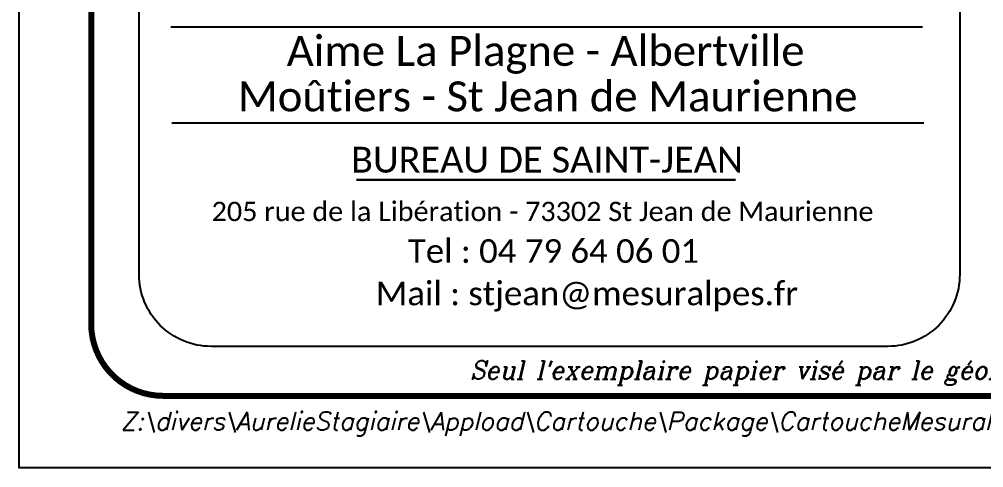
# Paper-space layout 'TOP_A1_00200_01-01-2017_MODELE' of a CAD drawing. Header units: metres. Extents: x -52 to 293, y -3 to 294.
# Drawn here: x -52.4 to 28, y -3.1 to 34.3 of the extents above; entities that cross this region are included whole.
import ezdxf
from ezdxf.enums import TextEntityAlignment as Align

# ---------------------------------------------------------------- set-up
doc = ezdxf.new("R2010")
doc.units = ezdxf.units.M
doc.header["$LTSCALE"] = 2
doc.layers.add('CARTOUCHE', color=7, linetype='Continuous')
doc.styles.add('9', font='romans', dxfattribs={"oblique": 13.5, "height": 0.28})
doc.styles.add('Legend', font='CALIBRI.TTF')
doc.styles.add('ROMANS', font='ROMANC.shx', dxfattribs={"height": 0.36})

psp = doc.layouts.new('TOP_A1_00200_01-01-2017_MODELE')

# ---------------------------------------------------------------- linework, layer by layer
at = {"layer": 'CARTOUCHE'}
psp.add_lwpolyline([(-52.432, 293.881), (157.568, 293.881), (157.568, -3.119), (-52.432, -3.119), (-52.432, 293.881)], dxfattribs=at)
at = {"layer": 'CARTOUCHE', "const_width": 0.5}
psp.add_lwpolyline([(-40.432, 287.881), (145.568, 287.881, -0.414214), (151.568, 281.881), (151.568, 8.881, -0.414214), (145.568, 2.881), (-40.432, 2.881, -0.414214), (-46.432, 8.881), (-46.432, 281.881, -0.414214)], format="xyb", close=True, dxfattribs=at)
at = {"layer": 'CARTOUCHE'}
psp.add_lwpolyline([(26.02, 20.731), (26.02, 13.01, -0.414214), (20.02, 7.01), (20.02, 7.01), (-36.432, 7.01, -0.414214), (-42.432, 13.01), (-42.432, 16.871), (-42.432, 73.525), (-42.432, 73.525, -0.414214), (-36.432, 79.525), (20.02, 79.525), (20.02, 79.525, -0.414214), (26.02, 73.525), (26.02, 73.525), (26.02, 18.719), (26.02, 18.719)], format="xyb", dxfattribs=at)
at = {"layer": 'CARTOUCHE', "color": 142}
for points in [[(-39.795, 33.682), (22.921, 33.682)], [(-39.695, 25.667), (23.021, 25.667)]]:
    psp.add_lwpolyline(points, dxfattribs=at)
at = {"layer": 'CARTOUCHE', "color": 144, "lineweight": 30, "flags": 128}
psp.add_lwpolyline([(-24.303, 20.913), (7.305, 20.913)], dxfattribs=at)
at = {"layer": 'CARTOUCHE', "flags": 128}
psp.add_lwpolyline([(145.568, 2.881), (-40.432, 2.881)], dxfattribs=at)

# ---------------------------------------------------------------- texts
at = {"layer": 'CARTOUCHE', "lineweight": 30, "style": 'Legend'}
for s, p in [('Aime La Plagne - Albertville', (13.072, 30.428)), ('Moûtiers - St Jean de Maurienne', (17.494, 26.63))]:
    psp.add_text(s, height=2.5, rotation=0, dxfattribs=at).set_placement(p, align=Align.RIGHT)
at = {"layer": 'CARTOUCHE', "color": 144, "lineweight": 30, "style": 'Legend'}
psp.add_text('BUREAU DE SAINT-JEAN', height=2.1504, rotation=0, dxfattribs=at).set_placement((-8.413, 21.521), align=Align.CENTER)
at = {"layer": 'CARTOUCHE', "color": 0, "lineweight": 15, "style": 'Legend'}
psp.add_text('205 rue de la Libération - 73302 St Jean de Maurienne', height=1.6128, rotation=0, dxfattribs=at).set_placement((-8.784, 17.47), align=Align.CENTER)
for s, p in [('Tel : 04 79 64 06 01', (4.275, 13.987)), ('Mail : stjean@mesuralpes.fr', (12.532, 10.444))]:
    psp.add_text(s, height=1.9712, rotation=0, dxfattribs=at).set_placement(p, align=Align.RIGHT)
at = {"layer": 'CARTOUCHE', "style": 'ROMANS', "oblique": 13.5, "width": 0.95}
psp.add_text("Seul l'exemplaire papier visé par le géomètre garantit l'intégrité de tous les éléments portés sur son plan", height=1.52, rotation=360, dxfattribs=at).set_placement((-14.798, 4.286))
at = {"layer": 'CARTOUCHE', "insert": (-43.953, 1.525), "char_height": 1.5, "attachment_point": 1, "style": '9'}
psp.add_mtext('Z:\\\\divers\\\\AurelieStagiaire\\\\Appload\\\\Cartouche\\\\Package\\\\CartoucheMesuralpesStJean.dwg', dxfattribs=at)

doc.saveas('drawing.dxf')
